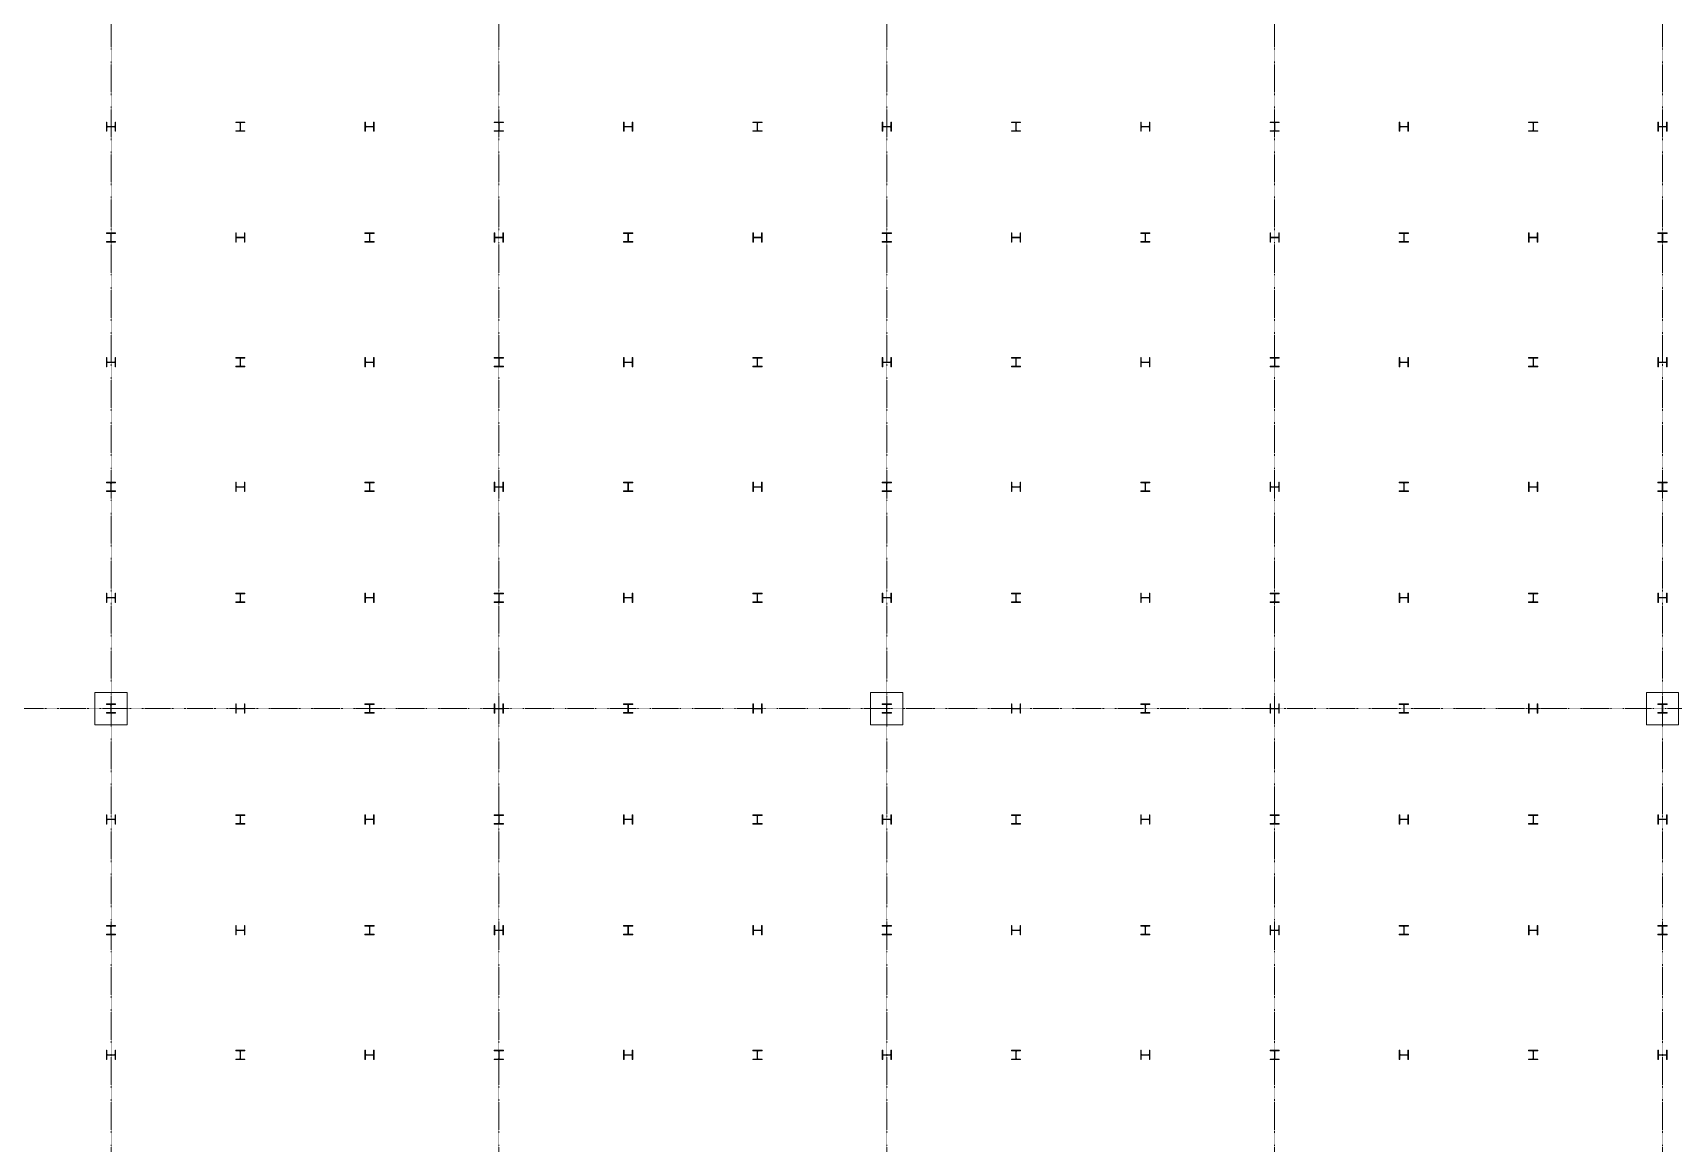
# Model space of a CAD drawing. Extents: x -32000 to 290600, y -111057 to 131250.
# Drawn here: x 33106 to 68632, y 50589 to 74632 of the extents above; entities that cross this region are included whole.
import ezdxf

# ---------------------------------------------------------------- set-up
doc = ezdxf.new("R2010")
doc.units = 0
doc.header["$LTSCALE"] = 5
doc.linetypes.add('H12PL2$0$JJP_三點線', pattern=[0.9, 0.3, -0.15, 0, -0.15, 0, -0.15, 0, -0.15])
doc.layers.add('H12PL2$0$S-COL', color=252, linetype='Continuous')
doc.layers.add('H12PL2$0$S-GRID', color=252, linetype='Continuous')

# ---------------------------------------------------------------- blocks, each defined once
blk = doc.blocks.new('H12PL2')
at = {"layer": 'H12PL2$0$S-COL', "lineweight": 0, "flags": 128}
for points in [[(34900, 72700), (34888, 72700), (34888, 72617, -0.41421356), (34875, 72604), (34725, 72604, -0.41421356), (34712, 72617), (34712, 72700), (34700, 72700), (34700, 72500), (34712, 72500), (34712, 72583, -0.41421356), (34725, 72596), (34875, 72596, -0.41421356), (34888, 72583), (34888, 72500), (34900, 72500)], [(37700, 72500), (37700, 72512), (37617, 72512, -0.41421356), (37604, 72525), (37604, 72675, -0.41421356), (37617, 72688), (37700, 72688), (37700, 72700), (37500, 72700), (37500, 72688), (37583, 72688, -0.41421356), (37596, 72675), (37596, 72525, -0.41421356), (37583, 72512), (37500, 72512), (37500, 72500)], [(40500, 72700), (40488, 72700), (40488, 72617, -0.41421356), (40475, 72604), (40325, 72604, -0.41421356), (40312, 72617), (40312, 72700), (40300, 72700), (40300, 72500), (40312, 72500), (40312, 72583, -0.41421356), (40325, 72596), (40475, 72596, -0.41421356), (40488, 72583), (40488, 72500), (40500, 72500)], [(43300, 72500), (43300, 72512), (43217, 72512, -0.41421356), (43204, 72525), (43204, 72675, -0.41421356), (43217, 72688), (43300, 72688), (43300, 72700), (43100, 72700), (43100, 72688), (43183, 72688, -0.41421356), (43196, 72675), (43196, 72525, -0.41421356), (43183, 72512), (43100, 72512), (43100, 72500)], [(46100, 72700), (46088, 72700), (46088, 72617, -0.41421356), (46075, 72604), (45925, 72604, -0.41421356), (45912, 72617), (45912, 72700), (45900, 72700), (45900, 72500), (45912, 72500), (45912, 72583, -0.41421356), (45925, 72596), (46075, 72596, -0.41421356), (46088, 72583), (46088, 72500), (46100, 72500)], [(48900, 72500), (48900, 72512), (48817, 72512, -0.41421356), (48804, 72525), (48804, 72675, -0.41421356), (48817, 72688), (48900, 72688), (48900, 72700), (48700, 72700), (48700, 72688), (48783, 72688, -0.41421356), (48796, 72675), (48796, 72525, -0.41421356), (48783, 72512), (48700, 72512), (48700, 72500)], [(51700, 72700), (51688, 72700), (51688, 72617, -0.41421356), (51675, 72604), (51525, 72604, -0.41421356), (51512, 72617), (51512, 72700), (51500, 72700), (51500, 72500), (51512, 72500), (51512, 72583, -0.41421356), (51525, 72596), (51675, 72596, -0.41421356), (51688, 72583), (51688, 72500), (51700, 72500)], [(54500, 72500), (54500, 72512), (54417, 72512, -0.41421356), (54404, 72525), (54404, 72675, -0.41421356), (54417, 72688), (54500, 72688), (54500, 72700), (54300, 72700), (54300, 72688), (54383, 72688, -0.41421356), (54396, 72675), (54396, 72525, -0.41421356), (54383, 72512), (54300, 72512), (54300, 72500)], [(57300, 72700), (57288, 72700), (57288, 72617, -0.41421356), (57275, 72604), (57125, 72604, -0.41421356), (57112, 72617), (57112, 72700), (57100, 72700), (57100, 72500), (57112, 72500), (57112, 72583, -0.41421356), (57125, 72596), (57275, 72596, -0.41421356), (57288, 72583), (57288, 72500), (57300, 72500)], [(60100, 72500), (60100, 72512), (60017, 72512, -0.41421356), (60004, 72525), (60004, 72675, -0.41421356), (60017, 72688), (60100, 72688), (60100, 72700), (59900, 72700), (59900, 72688), (59983, 72688, -0.41421356), (59996, 72675), (59996, 72525, -0.41421356), (59983, 72512), (59900, 72512), (59900, 72500)], [(62900, 72700), (62888, 72700), (62888, 72617, -0.41421356), (62875, 72604), (62725, 72604, -0.41421356), (62712, 72617), (62712, 72700), (62700, 72700), (62700, 72500), (62712, 72500), (62712, 72583, -0.41421356), (62725, 72596), (62875, 72596, -0.41421356), (62888, 72583), (62888, 72500), (62900, 72500)], [(65700, 72500), (65700, 72512), (65617, 72512, -0.41421356), (65604, 72525), (65604, 72675, -0.41421356), (65617, 72688), (65700, 72688), (65700, 72700), (65500, 72700), (65500, 72688), (65583, 72688, -0.41421356), (65596, 72675), (65596, 72525, -0.41421356), (65583, 72512), (65500, 72512), (65500, 72500)], [(68500, 72700), (68488, 72700), (68488, 72617, -0.41421356), (68475, 72604), (68325, 72604, -0.41421356), (68312, 72617), (68312, 72700), (68300, 72700), (68300, 72500), (68312, 72500), (68312, 72583, -0.41421356), (68325, 72596), (68475, 72596, -0.41421356), (68488, 72583), (68488, 72500), (68500, 72500)], [(34900, 70100), (34900, 70112), (34817, 70112, -0.41421356), (34804, 70125), (34804, 70275, -0.41421356), (34817, 70288), (34900, 70288), (34900, 70300), (34700, 70300), (34700, 70288), (34783, 70288, -0.41421356), (34796, 70275), (34796, 70125, -0.41421356), (34783, 70112), (34700, 70112), (34700, 70100)], [(37700, 70300), (37688, 70300), (37688, 70217, -0.41421356), (37675, 70204), (37525, 70204, -0.41421356), (37512, 70217), (37512, 70300), (37500, 70300), (37500, 70100), (37512, 70100), (37512, 70183, -0.41421356), (37525, 70196), (37675, 70196, -0.41421356), (37688, 70183), (37688, 70100), (37700, 70100)], [(40500, 70100), (40500, 70112), (40417, 70112, -0.41421356), (40404, 70125), (40404, 70275, -0.41421356), (40417, 70288), (40500, 70288), (40500, 70300), (40300, 70300), (40300, 70288), (40383, 70288, -0.41421356), (40396, 70275), (40396, 70125, -0.41421356), (40383, 70112), (40300, 70112), (40300, 70100)], [(43300, 70300), (43288, 70300), (43288, 70217, -0.41421356), (43275, 70204), (43125, 70204, -0.41421356), (43112, 70217), (43112, 70300), (43100, 70300), (43100, 70100), (43112, 70100), (43112, 70183, -0.41421356), (43125, 70196), (43275, 70196, -0.41421356), (43288, 70183), (43288, 70100), (43300, 70100)], [(46100, 70100), (46100, 70112), (46017, 70112, -0.41421356), (46004, 70125), (46004, 70275, -0.41421356), (46017, 70288), (46100, 70288), (46100, 70300), (45900, 70300), (45900, 70288), (45983, 70288, -0.41421356), (45996, 70275), (45996, 70125, -0.41421356), (45983, 70112), (45900, 70112), (45900, 70100)], [(48900, 70300), (48888, 70300), (48888, 70217, -0.41421356), (48875, 70204), (48725, 70204, -0.41421356), (48712, 70217), (48712, 70300), (48700, 70300), (48700, 70100), (48712, 70100), (48712, 70183, -0.41421356), (48725, 70196), (48875, 70196, -0.41421356), (48888, 70183), (48888, 70100), (48900, 70100)], [(51700, 70100), (51700, 70112), (51617, 70112, -0.41421356), (51604, 70125), (51604, 70275, -0.41421356), (51617, 70288), (51700, 70288), (51700, 70300), (51500, 70300), (51500, 70288), (51583, 70288, -0.41421356), (51596, 70275), (51596, 70125, -0.41421356), (51583, 70112), (51500, 70112), (51500, 70100)], [(54500, 70300), (54488, 70300), (54488, 70217, -0.41421356), (54475, 70204), (54325, 70204, -0.41421356), (54312, 70217), (54312, 70300), (54300, 70300), (54300, 70100), (54312, 70100), (54312, 70183, -0.41421356), (54325, 70196), (54475, 70196, -0.41421356), (54488, 70183), (54488, 70100), (54500, 70100)], [(57300, 70100), (57300, 70112), (57217, 70112, -0.41421356), (57204, 70125), (57204, 70275, -0.41421356), (57217, 70288), (57300, 70288), (57300, 70300), (57100, 70300), (57100, 70288), (57183, 70288, -0.41421356), (57196, 70275), (57196, 70125, -0.41421356), (57183, 70112), (57100, 70112), (57100, 70100)], [(60100, 70300), (60088, 70300), (60088, 70217, -0.41421356), (60075, 70204), (59925, 70204, -0.41421356), (59912, 70217), (59912, 70300), (59900, 70300), (59900, 70100), (59912, 70100), (59912, 70183, -0.41421356), (59925, 70196), (60075, 70196, -0.41421356), (60088, 70183), (60088, 70100), (60100, 70100)], [(62900, 70100), (62900, 70112), (62817, 70112, -0.41421356), (62804, 70125), (62804, 70275, -0.41421356), (62817, 70288), (62900, 70288), (62900, 70300), (62700, 70300), (62700, 70288), (62783, 70288, -0.41421356), (62796, 70275), (62796, 70125, -0.41421356), (62783, 70112), (62700, 70112), (62700, 70100)], [(65700, 70300), (65688, 70300), (65688, 70217, -0.41421356), (65675, 70204), (65525, 70204, -0.41421356), (65512, 70217), (65512, 70300), (65500, 70300), (65500, 70100), (65512, 70100), (65512, 70183, -0.41421356), (65525, 70196), (65675, 70196, -0.41421356), (65688, 70183), (65688, 70100), (65700, 70100)], [(68500, 70100), (68500, 70112), (68417, 70112, -0.41421356), (68404, 70125), (68404, 70275, -0.41421356), (68417, 70288), (68500, 70288), (68500, 70300), (68300, 70300), (68300, 70288), (68383, 70288, -0.41421356), (68396, 70275), (68396, 70125, -0.41421356), (68383, 70112), (68300, 70112), (68300, 70100)], [(34900, 67600), (34888, 67600), (34888, 67517, -0.41421356), (34875, 67504), (34725, 67504, -0.41421356), (34712, 67517), (34712, 67600), (34700, 67600), (34700, 67400), (34712, 67400), (34712, 67483, -0.41421356), (34725, 67496), (34875, 67496, -0.41421356), (34888, 67483), (34888, 67400), (34900, 67400)], [(37700, 67400), (37700, 67412), (37617, 67412, -0.41421356), (37604, 67425), (37604, 67575, -0.41421356), (37617, 67588), (37700, 67588), (37700, 67600), (37500, 67600), (37500, 67588), (37583, 67588, -0.41421356), (37596, 67575), (37596, 67425, -0.41421356), (37583, 67412), (37500, 67412), (37500, 67400)], [(40500, 67600), (40488, 67600), (40488, 67517, -0.41421356), (40475, 67504), (40325, 67504, -0.41421356), (40312, 67517), (40312, 67600), (40300, 67600), (40300, 67400), (40312, 67400), (40312, 67483, -0.41421356), (40325, 67496), (40475, 67496, -0.41421356), (40488, 67483), (40488, 67400), (40500, 67400)], [(43300, 67400), (43300, 67412), (43217, 67412, -0.41421356), (43204, 67425), (43204, 67575, -0.41421356), (43217, 67588), (43300, 67588), (43300, 67600), (43100, 67600), (43100, 67588), (43183, 67588, -0.41421356), (43196, 67575), (43196, 67425, -0.41421356), (43183, 67412), (43100, 67412), (43100, 67400)], [(46100, 67600), (46088, 67600), (46088, 67517, -0.41421356), (46075, 67504), (45925, 67504, -0.41421356), (45912, 67517), (45912, 67600), (45900, 67600), (45900, 67400), (45912, 67400), (45912, 67483, -0.41421356), (45925, 67496), (46075, 67496, -0.41421356), (46088, 67483), (46088, 67400), (46100, 67400)], [(48900, 67400), (48900, 67412), (48817, 67412, -0.41421356), (48804, 67425), (48804, 67575, -0.41421356), (48817, 67588), (48900, 67588), (48900, 67600), (48700, 67600), (48700, 67588), (48783, 67588, -0.41421356), (48796, 67575), (48796, 67425, -0.41421356), (48783, 67412), (48700, 67412), (48700, 67400)], [(51700, 67600), (51688, 67600), (51688, 67517, -0.41421356), (51675, 67504), (51525, 67504, -0.41421356), (51512, 67517), (51512, 67600), (51500, 67600), (51500, 67400), (51512, 67400), (51512, 67483, -0.41421356), (51525, 67496), (51675, 67496, -0.41421356), (51688, 67483), (51688, 67400), (51700, 67400)], [(54500, 67400), (54500, 67412), (54417, 67412, -0.41421356), (54404, 67425), (54404, 67575, -0.41421356), (54417, 67588), (54500, 67588), (54500, 67600), (54300, 67600), (54300, 67588), (54383, 67588, -0.41421356), (54396, 67575), (54396, 67425, -0.41421356), (54383, 67412), (54300, 67412), (54300, 67400)], [(57300, 67600), (57288, 67600), (57288, 67517, -0.41421356), (57275, 67504), (57125, 67504, -0.41421356), (57112, 67517), (57112, 67600), (57100, 67600), (57100, 67400), (57112, 67400), (57112, 67483, -0.41421356), (57125, 67496), (57275, 67496, -0.41421356), (57288, 67483), (57288, 67400), (57300, 67400)], [(60100, 67400), (60100, 67412), (60017, 67412, -0.41421356), (60004, 67425), (60004, 67575, -0.41421356), (60017, 67588), (60100, 67588), (60100, 67600), (59900, 67600), (59900, 67588), (59983, 67588, -0.41421356), (59996, 67575), (59996, 67425, -0.41421356), (59983, 67412), (59900, 67412), (59900, 67400)], [(62900, 67600), (62888, 67600), (62888, 67517, -0.41421356), (62875, 67504), (62725, 67504, -0.41421356), (62712, 67517), (62712, 67600), (62700, 67600), (62700, 67400), (62712, 67400), (62712, 67483, -0.41421356), (62725, 67496), (62875, 67496, -0.41421356), (62888, 67483), (62888, 67400), (62900, 67400)], [(65700, 67400), (65700, 67412), (65617, 67412, -0.41421356), (65604, 67425), (65604, 67575, -0.41421356), (65617, 67588), (65700, 67588), (65700, 67600), (65500, 67600), (65500, 67588), (65583, 67588, -0.41421356), (65596, 67575), (65596, 67425, -0.41421356), (65583, 67412), (65500, 67412), (65500, 67400)], [(68500, 67600), (68488, 67600), (68488, 67517, -0.41421356), (68475, 67504), (68325, 67504, -0.41421356), (68312, 67517), (68312, 67600), (68300, 67600), (68300, 67400), (68312, 67400), (68312, 67483, -0.41421356), (68325, 67496), (68475, 67496, -0.41421356), (68488, 67483), (68488, 67400), (68500, 67400)], [(34900, 64700), (34900, 64712), (34817, 64712, -0.41421356), (34804, 64725), (34804, 64875, -0.41421356), (34817, 64888), (34900, 64888), (34900, 64900), (34700, 64900), (34700, 64888), (34783, 64888, -0.41421356), (34796, 64875), (34796, 64725, -0.41421356), (34783, 64712), (34700, 64712), (34700, 64700)], [(37700, 64900), (37688, 64900), (37688, 64817, -0.41421356), (37675, 64804), (37525, 64804, -0.41421356), (37512, 64817), (37512, 64900), (37500, 64900), (37500, 64700), (37512, 64700), (37512, 64783, -0.41421356), (37525, 64796), (37675, 64796, -0.41421356), (37688, 64783), (37688, 64700), (37700, 64700)], [(40500, 64700), (40500, 64712), (40417, 64712, -0.41421356), (40404, 64725), (40404, 64875, -0.41421356), (40417, 64888), (40500, 64888), (40500, 64900), (40300, 64900), (40300, 64888), (40383, 64888, -0.41421356), (40396, 64875), (40396, 64725, -0.41421356), (40383, 64712), (40300, 64712), (40300, 64700)], [(43300, 64900), (43288, 64900), (43288, 64817, -0.41421356), (43275, 64804), (43125, 64804, -0.41421356), (43112, 64817), (43112, 64900), (43100, 64900), (43100, 64700), (43112, 64700), (43112, 64783, -0.41421356), (43125, 64796), (43275, 64796, -0.41421356), (43288, 64783), (43288, 64700), (43300, 64700)], [(46100, 64700), (46100, 64712), (46017, 64712, -0.41421356), (46004, 64725), (46004, 64875, -0.41421356), (46017, 64888), (46100, 64888), (46100, 64900), (45900, 64900), (45900, 64888), (45983, 64888, -0.41421356), (45996, 64875), (45996, 64725, -0.41421356), (45983, 64712), (45900, 64712), (45900, 64700)], [(48900, 64900), (48888, 64900), (48888, 64817, -0.41421356), (48875, 64804), (48725, 64804, -0.41421356), (48712, 64817), (48712, 64900), (48700, 64900), (48700, 64700), (48712, 64700), (48712, 64783, -0.41421356), (48725, 64796), (48875, 64796, -0.41421356), (48888, 64783), (48888, 64700), (48900, 64700)], [(51700, 64700), (51700, 64712), (51617, 64712, -0.41421356), (51604, 64725), (51604, 64875, -0.41421356), (51617, 64888), (51700, 64888), (51700, 64900), (51500, 64900), (51500, 64888), (51583, 64888, -0.41421356), (51596, 64875), (51596, 64725, -0.41421356), (51583, 64712), (51500, 64712), (51500, 64700)], [(54500, 64900), (54488, 64900), (54488, 64817, -0.41421356), (54475, 64804), (54325, 64804, -0.41421356), (54312, 64817), (54312, 64900), (54300, 64900), (54300, 64700), (54312, 64700), (54312, 64783, -0.41421356), (54325, 64796), (54475, 64796, -0.41421356), (54488, 64783), (54488, 64700), (54500, 64700)], [(57300, 64700), (57300, 64712), (57217, 64712, -0.41421356), (57204, 64725), (57204, 64875, -0.41421356), (57217, 64888), (57300, 64888), (57300, 64900), (57100, 64900), (57100, 64888), (57183, 64888, -0.41421356), (57196, 64875), (57196, 64725, -0.41421356), (57183, 64712), (57100, 64712), (57100, 64700)], [(60100, 64900), (60088, 64900), (60088, 64817, -0.41421356), (60075, 64804), (59925, 64804, -0.41421356), (59912, 64817), (59912, 64900), (59900, 64900), (59900, 64700), (59912, 64700), (59912, 64783, -0.41421356), (59925, 64796), (60075, 64796, -0.41421356), (60088, 64783), (60088, 64700), (60100, 64700)], [(62900, 64700), (62900, 64712), (62817, 64712, -0.41421356), (62804, 64725), (62804, 64875, -0.41421356), (62817, 64888), (62900, 64888), (62900, 64900), (62700, 64900), (62700, 64888), (62783, 64888, -0.41421356), (62796, 64875), (62796, 64725, -0.41421356), (62783, 64712), (62700, 64712), (62700, 64700)], [(65700, 64900), (65688, 64900), (65688, 64817, -0.41421356), (65675, 64804), (65525, 64804, -0.41421356), (65512, 64817), (65512, 64900), (65500, 64900), (65500, 64700), (65512, 64700), (65512, 64783, -0.41421356), (65525, 64796), (65675, 64796, -0.41421356), (65688, 64783), (65688, 64700), (65700, 64700)], [(68500, 64700), (68500, 64712), (68417, 64712, -0.41421356), (68404, 64725), (68404, 64875, -0.41421356), (68417, 64888), (68500, 64888), (68500, 64900), (68300, 64900), (68300, 64888), (68383, 64888, -0.41421356), (68396, 64875), (68396, 64725, -0.41421356), (68383, 64712), (68300, 64712), (68300, 64700)], [(34900, 62500), (34888, 62500), (34888, 62417, -0.41421356), (34875, 62404), (34725, 62404, -0.41421356), (34712, 62417), (34712, 62500), (34700, 62500), (34700, 62300), (34712, 62300), (34712, 62383, -0.41421356), (34725, 62396), (34875, 62396, -0.41421356), (34888, 62383), (34888, 62300), (34900, 62300)], [(37700, 62300), (37700, 62312), (37617, 62312, -0.41421356), (37604, 62325), (37604, 62475, -0.41421356), (37617, 62488), (37700, 62488), (37700, 62500), (37500, 62500), (37500, 62488), (37583, 62488, -0.41421356), (37596, 62475), (37596, 62325, -0.41421356), (37583, 62312), (37500, 62312), (37500, 62300)], [(40500, 62500), (40488, 62500), (40488, 62417, -0.41421356), (40475, 62404), (40325, 62404, -0.41421356), (40312, 62417), (40312, 62500), (40300, 62500), (40300, 62300), (40312, 62300), (40312, 62383, -0.41421356), (40325, 62396), (40475, 62396, -0.41421356), (40488, 62383), (40488, 62300), (40500, 62300)], [(43300, 62300), (43300, 62312), (43217, 62312, -0.41421356), (43204, 62325), (43204, 62475, -0.41421356), (43217, 62488), (43300, 62488), (43300, 62500), (43100, 62500), (43100, 62488), (43183, 62488, -0.41421356), (43196, 62475), (43196, 62325, -0.41421356), (43183, 62312), (43100, 62312), (43100, 62300)], [(46100, 62500), (46088, 62500), (46088, 62417, -0.41421356), (46075, 62404), (45925, 62404, -0.41421356), (45912, 62417), (45912, 62500), (45900, 62500), (45900, 62300), (45912, 62300), (45912, 62383, -0.41421356), (45925, 62396), (46075, 62396, -0.41421356), (46088, 62383), (46088, 62300), (46100, 62300)], [(48900, 62300), (48900, 62312), (48817, 62312, -0.41421356), (48804, 62325), (48804, 62475, -0.41421356), (48817, 62488), (48900, 62488), (48900, 62500), (48700, 62500), (48700, 62488), (48783, 62488, -0.41421356), (48796, 62475), (48796, 62325, -0.41421356), (48783, 62312), (48700, 62312), (48700, 62300)], [(51700, 62500), (51688, 62500), (51688, 62417, -0.41421356), (51675, 62404), (51525, 62404, -0.41421356), (51512, 62417), (51512, 62500), (51500, 62500), (51500, 62300), (51512, 62300), (51512, 62383, -0.41421356), (51525, 62396), (51675, 62396, -0.41421356), (51688, 62383), (51688, 62300), (51700, 62300)], [(54500, 62300), (54500, 62312), (54417, 62312, -0.41421356), (54404, 62325), (54404, 62475, -0.41421356), (54417, 62488), (54500, 62488), (54500, 62500), (54300, 62500), (54300, 62488), (54383, 62488, -0.41421356), (54396, 62475), (54396, 62325, -0.41421356), (54383, 62312), (54300, 62312), (54300, 62300)], [(57300, 62500), (57288, 62500), (57288, 62417, -0.41421356), (57275, 62404), (57125, 62404, -0.41421356), (57112, 62417), (57112, 62500), (57100, 62500), (57100, 62300), (57112, 62300), (57112, 62383, -0.41421356), (57125, 62396), (57275, 62396, -0.41421356), (57288, 62383), (57288, 62300), (57300, 62300)], [(60100, 62300), (60100, 62312), (60017, 62312, -0.41421356), (60004, 62325), (60004, 62475, -0.41421356), (60017, 62488), (60100, 62488), (60100, 62500), (59900, 62500), (59900, 62488), (59983, 62488, -0.41421356), (59996, 62475), (59996, 62325, -0.41421356), (59983, 62312), (59900, 62312), (59900, 62300)], [(62900, 62500), (62888, 62500), (62888, 62417, -0.41421356), (62875, 62404), (62725, 62404, -0.41421356), (62712, 62417), (62712, 62500), (62700, 62500), (62700, 62300), (62712, 62300), (62712, 62383, -0.41421356), (62725, 62396), (62875, 62396, -0.41421356), (62888, 62383), (62888, 62300), (62900, 62300)], [(65700, 62300), (65700, 62312), (65617, 62312, -0.41421356), (65604, 62325), (65604, 62475, -0.41421356), (65617, 62488), (65700, 62488), (65700, 62500), (65500, 62500), (65500, 62488), (65583, 62488, -0.41421356), (65596, 62475), (65596, 62325, -0.41421356), (65583, 62312), (65500, 62312), (65500, 62300)], [(68500, 62500), (68488, 62500), (68488, 62417, -0.41421356), (68475, 62404), (68325, 62404, -0.41421356), (68312, 62417), (68312, 62500), (68300, 62500), (68300, 62300), (68312, 62300), (68312, 62383, -0.41421356), (68325, 62396), (68475, 62396, -0.41421356), (68488, 62383), (68488, 62300), (68500, 62300)], [(34900, 59900), (34900, 59912), (34817, 59912, -0.41421356), (34804, 59925), (34804, 60075, -0.41421356), (34817, 60088), (34900, 60088), (34900, 60100), (34700, 60100), (34700, 60088), (34783, 60088, -0.41421356), (34796, 60075), (34796, 59925, -0.41421356), (34783, 59912), (34700, 59912), (34700, 59900)], [(37700, 60100), (37688, 60100), (37688, 60017, -0.41421356), (37675, 60004), (37525, 60004, -0.41421356), (37512, 60017), (37512, 60100), (37500, 60100), (37500, 59900), (37512, 59900), (37512, 59983, -0.41421356), (37525, 59996), (37675, 59996, -0.41421356), (37688, 59983), (37688, 59900), (37700, 59900)], [(40500, 59900), (40500, 59912), (40417, 59912, -0.41421356), (40404, 59925), (40404, 60075, -0.41421356), (40417, 60088), (40500, 60088), (40500, 60100), (40300, 60100), (40300, 60088), (40383, 60088, -0.41421356), (40396, 60075), (40396, 59925, -0.41421356), (40383, 59912), (40300, 59912), (40300, 59900)], [(43300, 60100), (43288, 60100), (43288, 60017, -0.41421356), (43275, 60004), (43125, 60004, -0.41421356), (43112, 60017), (43112, 60100), (43100, 60100), (43100, 59900), (43112, 59900), (43112, 59983, -0.41421356), (43125, 59996), (43275, 59996, -0.41421356), (43288, 59983), (43288, 59900), (43300, 59900)], [(46100, 59900), (46100, 59912), (46017, 59912, -0.41421356), (46004, 59925), (46004, 60075, -0.41421356), (46017, 60088), (46100, 60088), (46100, 60100), (45900, 60100), (45900, 60088), (45983, 60088, -0.41421356), (45996, 60075), (45996, 59925, -0.41421356), (45983, 59912), (45900, 59912), (45900, 59900)], [(48900, 60100), (48888, 60100), (48888, 60017, -0.41421356), (48875, 60004), (48725, 60004, -0.41421356), (48712, 60017), (48712, 60100), (48700, 60100), (48700, 59900), (48712, 59900), (48712, 59983, -0.41421356), (48725, 59996), (48875, 59996, -0.41421356), (48888, 59983), (48888, 59900), (48900, 59900)], [(51700, 59900), (51700, 59912), (51617, 59912, -0.41421356), (51604, 59925), (51604, 60075, -0.41421356), (51617, 60088), (51700, 60088), (51700, 60100), (51500, 60100), (51500, 60088), (51583, 60088, -0.41421356), (51596, 60075), (51596, 59925, -0.41421356), (51583, 59912), (51500, 59912), (51500, 59900)], [(54500, 60100), (54488, 60100), (54488, 60017, -0.41421356), (54475, 60004), (54325, 60004, -0.41421356), (54312, 60017), (54312, 60100), (54300, 60100), (54300, 59900), (54312, 59900), (54312, 59983, -0.41421356), (54325, 59996), (54475, 59996, -0.41421356), (54488, 59983), (54488, 59900), (54500, 59900)], [(57300, 59900), (57300, 59912), (57217, 59912, -0.41421356), (57204, 59925), (57204, 60075, -0.41421356), (57217, 60088), (57300, 60088), (57300, 60100), (57100, 60100), (57100, 60088), (57183, 60088, -0.41421356), (57196, 60075), (57196, 59925, -0.41421356), (57183, 59912), (57100, 59912), (57100, 59900)], [(60100, 60100), (60088, 60100), (60088, 60017, -0.41421356), (60075, 60004), (59925, 60004, -0.41421356), (59912, 60017), (59912, 60100), (59900, 60100), (59900, 59900), (59912, 59900), (59912, 59983, -0.41421356), (59925, 59996), (60075, 59996, -0.41421356), (60088, 59983), (60088, 59900), (60100, 59900)], [(62900, 59900), (62900, 59912), (62817, 59912, -0.41421356), (62804, 59925), (62804, 60075, -0.41421356), (62817, 60088), (62900, 60088), (62900, 60100), (62700, 60100), (62700, 60088), (62783, 60088, -0.41421356), (62796, 60075), (62796, 59925, -0.41421356), (62783, 59912), (62700, 59912), (62700, 59900)], [(65700, 60100), (65688, 60100), (65688, 60017, -0.41421356), (65675, 60004), (65525, 60004, -0.41421356), (65512, 60017), (65512, 60100), (65500, 60100), (65500, 59900), (65512, 59900), (65512, 59983, -0.41421356), (65525, 59996), (65675, 59996, -0.41421356), (65688, 59983), (65688, 59900), (65700, 59900)], [(68500, 59900), (68500, 59912), (68417, 59912, -0.41421356), (68404, 59925), (68404, 60075, -0.41421356), (68417, 60088), (68500, 60088), (68500, 60100), (68300, 60100), (68300, 60088), (68383, 60088, -0.41421356), (68396, 60075), (68396, 59925, -0.41421356), (68383, 59912), (68300, 59912), (68300, 59900)], [(34900, 57700), (34888, 57700), (34888, 57617, -0.41421356), (34875, 57604), (34725, 57604, -0.41421356), (34712, 57617), (34712, 57700), (34700, 57700), (34700, 57500), (34712, 57500), (34712, 57583, -0.41421356), (34725, 57596), (34875, 57596, -0.41421356), (34888, 57583), (34888, 57500), (34900, 57500)], [(37700, 57500), (37700, 57512), (37617, 57512, -0.41421356), (37604, 57525), (37604, 57675, -0.41421356), (37617, 57688), (37700, 57688), (37700, 57700), (37500, 57700), (37500, 57688), (37583, 57688, -0.41421356), (37596, 57675), (37596, 57525, -0.41421356), (37583, 57512), (37500, 57512), (37500, 57500)], [(40500, 57700), (40488, 57700), (40488, 57617, -0.41421356), (40475, 57604), (40325, 57604, -0.41421356), (40312, 57617), (40312, 57700), (40300, 57700), (40300, 57500), (40312, 57500), (40312, 57583, -0.41421356), (40325, 57596), (40475, 57596, -0.41421356), (40488, 57583), (40488, 57500), (40500, 57500)], [(43300, 57500), (43300, 57512), (43217, 57512, -0.41421356), (43204, 57525), (43204, 57675, -0.41421356), (43217, 57688), (43300, 57688), (43300, 57700), (43100, 57700), (43100, 57688), (43183, 57688, -0.41421356), (43196, 57675), (43196, 57525, -0.41421356), (43183, 57512), (43100, 57512), (43100, 57500)], [(46100, 57700), (46088, 57700), (46088, 57617, -0.41421356), (46075, 57604), (45925, 57604, -0.41421356), (45912, 57617), (45912, 57700), (45900, 57700), (45900, 57500), (45912, 57500), (45912, 57583, -0.41421356), (45925, 57596), (46075, 57596, -0.41421356), (46088, 57583), (46088, 57500), (46100, 57500)], [(48900, 57500), (48900, 57512), (48817, 57512, -0.41421356), (48804, 57525), (48804, 57675, -0.41421356), (48817, 57688), (48900, 57688), (48900, 57700), (48700, 57700), (48700, 57688), (48783, 57688, -0.41421356), (48796, 57675), (48796, 57525, -0.41421356), (48783, 57512), (48700, 57512), (48700, 57500)], [(51700, 57700), (51688, 57700), (51688, 57617, -0.41421356), (51675, 57604), (51525, 57604, -0.41421356), (51512, 57617), (51512, 57700), (51500, 57700), (51500, 57500), (51512, 57500), (51512, 57583, -0.41421356), (51525, 57596), (51675, 57596, -0.41421356), (51688, 57583), (51688, 57500), (51700, 57500)], [(54500, 57500), (54500, 57512), (54417, 57512, -0.41421356), (54404, 57525), (54404, 57675, -0.41421356), (54417, 57688), (54500, 57688), (54500, 57700), (54300, 57700), (54300, 57688), (54383, 57688, -0.41421356), (54396, 57675), (54396, 57525, -0.41421356), (54383, 57512), (54300, 57512), (54300, 57500)], [(57300, 57700), (57288, 57700), (57288, 57617, -0.41421356), (57275, 57604), (57125, 57604, -0.41421356), (57112, 57617), (57112, 57700), (57100, 57700), (57100, 57500), (57112, 57500), (57112, 57583, -0.41421356), (57125, 57596), (57275, 57596, -0.41421356), (57288, 57583), (57288, 57500), (57300, 57500)], [(60100, 57500), (60100, 57512), (60017, 57512, -0.41421356), (60004, 57525), (60004, 57675, -0.41421356), (60017, 57688), (60100, 57688), (60100, 57700), (59900, 57700), (59900, 57688), (59983, 57688, -0.41421356), (59996, 57675), (59996, 57525, -0.41421356), (59983, 57512), (59900, 57512), (59900, 57500)], [(62900, 57700), (62888, 57700), (62888, 57617, -0.41421356), (62875, 57604), (62725, 57604, -0.41421356), (62712, 57617), (62712, 57700), (62700, 57700), (62700, 57500), (62712, 57500), (62712, 57583, -0.41421356), (62725, 57596), (62875, 57596, -0.41421356), (62888, 57583), (62888, 57500), (62900, 57500)], [(65700, 57500), (65700, 57512), (65617, 57512, -0.41421356), (65604, 57525), (65604, 57675, -0.41421356), (65617, 57688), (65700, 57688), (65700, 57700), (65500, 57700), (65500, 57688), (65583, 57688, -0.41421356), (65596, 57675), (65596, 57525, -0.41421356), (65583, 57512), (65500, 57512), (65500, 57500)], [(68500, 57700), (68488, 57700), (68488, 57617, -0.41421356), (68475, 57604), (68325, 57604, -0.41421356), (68312, 57617), (68312, 57700), (68300, 57700), (68300, 57500), (68312, 57500), (68312, 57583, -0.41421356), (68325, 57596), (68475, 57596, -0.41421356), (68488, 57583), (68488, 57500), (68500, 57500)], [(34900, 55100), (34900, 55112), (34817, 55112, -0.41421356), (34804, 55125), (34804, 55275, -0.41421356), (34817, 55288), (34900, 55288), (34900, 55300), (34700, 55300), (34700, 55288), (34783, 55288, -0.41421356), (34796, 55275), (34796, 55125, -0.41421356), (34783, 55112), (34700, 55112), (34700, 55100)], [(37700, 55300), (37688, 55300), (37688, 55217, -0.41421356), (37675, 55204), (37525, 55204, -0.41421356), (37512, 55217), (37512, 55300), (37500, 55300), (37500, 55100), (37512, 55100), (37512, 55183, -0.41421356), (37525, 55196), (37675, 55196, -0.41421356), (37688, 55183), (37688, 55100), (37700, 55100)], [(40500, 55100), (40500, 55112), (40417, 55112, -0.41421356), (40404, 55125), (40404, 55275, -0.41421356), (40417, 55288), (40500, 55288), (40500, 55300), (40300, 55300), (40300, 55288), (40383, 55288, -0.41421356), (40396, 55275), (40396, 55125, -0.41421356), (40383, 55112), (40300, 55112), (40300, 55100)], [(43300, 55300), (43288, 55300), (43288, 55217, -0.41421356), (43275, 55204), (43125, 55204, -0.41421356), (43112, 55217), (43112, 55300), (43100, 55300), (43100, 55100), (43112, 55100), (43112, 55183, -0.41421356), (43125, 55196), (43275, 55196, -0.41421356), (43288, 55183), (43288, 55100), (43300, 55100)], [(46100, 55100), (46100, 55112), (46017, 55112, -0.41421356), (46004, 55125), (46004, 55275, -0.41421356), (46017, 55288), (46100, 55288), (46100, 55300), (45900, 55300), (45900, 55288), (45983, 55288, -0.41421356), (45996, 55275), (45996, 55125, -0.41421356), (45983, 55112), (45900, 55112), (45900, 55100)], [(48900, 55300), (48888, 55300), (48888, 55217, -0.41421356), (48875, 55204), (48725, 55204, -0.41421356), (48712, 55217), (48712, 55300), (48700, 55300), (48700, 55100), (48712, 55100), (48712, 55183, -0.41421356), (48725, 55196), (48875, 55196, -0.41421356), (48888, 55183), (48888, 55100), (48900, 55100)], [(51700, 55100), (51700, 55112), (51617, 55112, -0.41421356), (51604, 55125), (51604, 55275, -0.41421356), (51617, 55288), (51700, 55288), (51700, 55300), (51500, 55300), (51500, 55288), (51583, 55288, -0.41421356), (51596, 55275), (51596, 55125, -0.41421356), (51583, 55112), (51500, 55112), (51500, 55100)], [(54500, 55300), (54488, 55300), (54488, 55217, -0.41421356), (54475, 55204), (54325, 55204, -0.41421356), (54312, 55217), (54312, 55300), (54300, 55300), (54300, 55100), (54312, 55100), (54312, 55183, -0.41421356), (54325, 55196), (54475, 55196, -0.41421356), (54488, 55183), (54488, 55100), (54500, 55100)], [(57300, 55100), (57300, 55112), (57217, 55112, -0.41421356), (57204, 55125), (57204, 55275, -0.41421356), (57217, 55288), (57300, 55288), (57300, 55300), (57100, 55300), (57100, 55288), (57183, 55288, -0.41421356), (57196, 55275), (57196, 55125, -0.41421356), (57183, 55112), (57100, 55112), (57100, 55100)], [(60100, 55300), (60088, 55300), (60088, 55217, -0.41421356), (60075, 55204), (59925, 55204, -0.41421356), (59912, 55217), (59912, 55300), (59900, 55300), (59900, 55100), (59912, 55100), (59912, 55183, -0.41421356), (59925, 55196), (60075, 55196, -0.41421356), (60088, 55183), (60088, 55100), (60100, 55100)], [(62900, 55100), (62900, 55112), (62817, 55112, -0.41421356), (62804, 55125), (62804, 55275, -0.41421356), (62817, 55288), (62900, 55288), (62900, 55300), (62700, 55300), (62700, 55288), (62783, 55288, -0.41421356), (62796, 55275), (62796, 55125, -0.41421356), (62783, 55112), (62700, 55112), (62700, 55100)], [(65700, 55300), (65688, 55300), (65688, 55217, -0.41421356), (65675, 55204), (65525, 55204, -0.41421356), (65512, 55217), (65512, 55300), (65500, 55300), (65500, 55100), (65512, 55100), (65512, 55183, -0.41421356), (65525, 55196), (65675, 55196, -0.41421356), (65688, 55183), (65688, 55100), (65700, 55100)], [(68500, 55100), (68500, 55112), (68417, 55112, -0.41421356), (68404, 55125), (68404, 55275, -0.41421356), (68417, 55288), (68500, 55288), (68500, 55300), (68300, 55300), (68300, 55288), (68383, 55288, -0.41421356), (68396, 55275), (68396, 55125, -0.41421356), (68383, 55112), (68300, 55112), (68300, 55100)], [(34900, 52600), (34888, 52600), (34888, 52517, -0.41421356), (34875, 52504), (34725, 52504, -0.41421356), (34712, 52517), (34712, 52600), (34700, 52600), (34700, 52400), (34712, 52400), (34712, 52483, -0.41421356), (34725, 52496), (34875, 52496, -0.41421356), (34888, 52483), (34888, 52400), (34900, 52400)], [(37700, 52400), (37700, 52412), (37617, 52412, -0.41421356), (37604, 52425), (37604, 52575, -0.41421356), (37617, 52588), (37700, 52588), (37700, 52600), (37500, 52600), (37500, 52588), (37583, 52588, -0.41421356), (37596, 52575), (37596, 52425, -0.41421356), (37583, 52412), (37500, 52412), (37500, 52400)], [(40500, 52600), (40488, 52600), (40488, 52517, -0.41421356), (40475, 52504), (40325, 52504, -0.41421356), (40312, 52517), (40312, 52600), (40300, 52600), (40300, 52400), (40312, 52400), (40312, 52483, -0.41421356), (40325, 52496), (40475, 52496, -0.41421356), (40488, 52483), (40488, 52400), (40500, 52400)], [(43300, 52400), (43300, 52412), (43217, 52412, -0.41421356), (43204, 52425), (43204, 52575, -0.41421356), (43217, 52588), (43300, 52588), (43300, 52600), (43100, 52600), (43100, 52588), (43183, 52588, -0.41421356), (43196, 52575), (43196, 52425, -0.41421356), (43183, 52412), (43100, 52412), (43100, 52400)], [(46100, 52600), (46088, 52600), (46088, 52517, -0.41421356), (46075, 52504), (45925, 52504, -0.41421356), (45912, 52517), (45912, 52600), (45900, 52600), (45900, 52400), (45912, 52400), (45912, 52483, -0.41421356), (45925, 52496), (46075, 52496, -0.41421356), (46088, 52483), (46088, 52400), (46100, 52400)], [(48900, 52400), (48900, 52412), (48817, 52412, -0.41421356), (48804, 52425), (48804, 52575, -0.41421356), (48817, 52588), (48900, 52588), (48900, 52600), (48700, 52600), (48700, 52588), (48783, 52588, -0.41421356), (48796, 52575), (48796, 52425, -0.41421356), (48783, 52412), (48700, 52412), (48700, 52400)], [(51700, 52600), (51688, 52600), (51688, 52517, -0.41421356), (51675, 52504), (51525, 52504, -0.41421356), (51512, 52517), (51512, 52600), (51500, 52600), (51500, 52400), (51512, 52400), (51512, 52483, -0.41421356), (51525, 52496), (51675, 52496, -0.41421356), (51688, 52483), (51688, 52400), (51700, 52400)], [(54500, 52400), (54500, 52412), (54417, 52412, -0.41421356), (54404, 52425), (54404, 52575, -0.41421356), (54417, 52588), (54500, 52588), (54500, 52600), (54300, 52600), (54300, 52588), (54383, 52588, -0.41421356), (54396, 52575), (54396, 52425, -0.41421356), (54383, 52412), (54300, 52412), (54300, 52400)], [(57300, 52600), (57288, 52600), (57288, 52517, -0.41421356), (57275, 52504), (57125, 52504, -0.41421356), (57112, 52517), (57112, 52600), (57100, 52600), (57100, 52400), (57112, 52400), (57112, 52483, -0.41421356), (57125, 52496), (57275, 52496, -0.41421356), (57288, 52483), (57288, 52400), (57300, 52400)], [(60100, 52400), (60100, 52412), (60017, 52412, -0.41421356), (60004, 52425), (60004, 52575, -0.41421356), (60017, 52588), (60100, 52588), (60100, 52600), (59900, 52600), (59900, 52588), (59983, 52588, -0.41421356), (59996, 52575), (59996, 52425, -0.41421356), (59983, 52412), (59900, 52412), (59900, 52400)], [(62900, 52600), (62888, 52600), (62888, 52517, -0.41421356), (62875, 52504), (62725, 52504, -0.41421356), (62712, 52517), (62712, 52600), (62700, 52600), (62700, 52400), (62712, 52400), (62712, 52483, -0.41421356), (62725, 52496), (62875, 52496, -0.41421356), (62888, 52483), (62888, 52400), (62900, 52400)], [(65700, 52400), (65700, 52412), (65617, 52412, -0.41421356), (65604, 52425), (65604, 52575, -0.41421356), (65617, 52588), (65700, 52588), (65700, 52600), (65500, 52600), (65500, 52588), (65583, 52588, -0.41421356), (65596, 52575), (65596, 52425, -0.41421356), (65583, 52412), (65500, 52412), (65500, 52400)], [(68500, 52600), (68488, 52600), (68488, 52517, -0.41421356), (68475, 52504), (68325, 52504, -0.41421356), (68312, 52517), (68312, 52600), (68300, 52600), (68300, 52400), (68312, 52400), (68312, 52483, -0.41421356), (68325, 52496), (68475, 52496, -0.41421356), (68488, 52483), (68488, 52400), (68500, 52400)]]:
    blk.add_lwpolyline(points, format="xyb", close=True, dxfattribs=at)
for points in [[(34450, 59650), (35150, 59650), (35150, 60350), (34450, 60350)], [(51250, 59650), (51950, 59650), (51950, 60350), (51250, 60350)], [(68050, 59650), (68750, 59650), (68750, 60350), (68050, 60350)]]:
    blk.add_lwpolyline(points, close=True, dxfattribs=at)
at = {"layer": 'H12PL2$0$S-GRID', "linetype": 'H12PL2$0$JJP_三點線', "lineweight": 0}
for p, q in [((34800, 128250), (34800, -28000)), ((43200, 128250), (43200, -28000)), ((51600, 128250), (51600, -28000)), ((60000, 128250), (60000, -28000)), ((68400, 128250), (68400, -28000)), ((-29000, 60000), (289600, 60000))]:
    blk.add_line(p, q, dxfattribs=at)

msp = doc.modelspace()

# ---------------------------------------------------------------- block references
msp.add_blockref('H12PL2', (0, 0))

doc.saveas('drawing.dxf')
